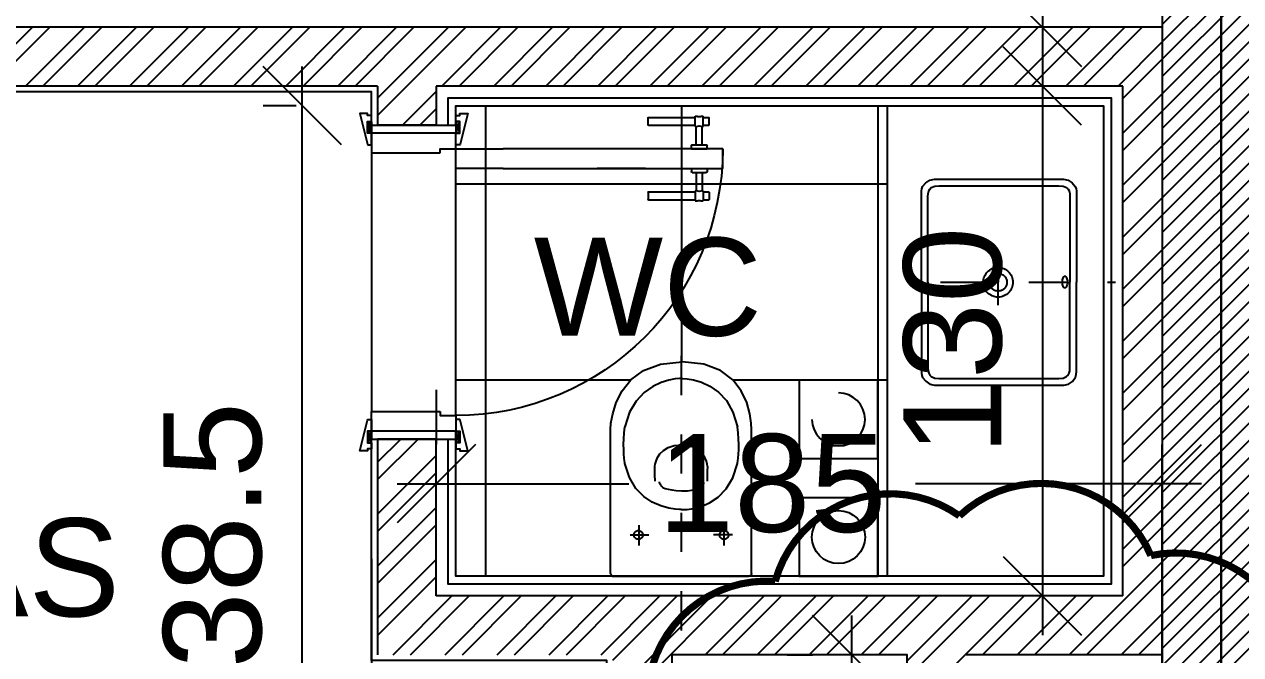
# Model space of a CAD drawing. Extents: x -1.8 to 45.6, y -22.6 to 61.5.
# Drawn here: x 8.678 to 11.778, y 12.8 to 14.408 of the extents above; entities that cross this region are included whole.
import ezdxf
from ezdxf.enums import TextEntityAlignment as Align

# ---------------------------------------------------------------- set-up
doc = ezdxf.new("R2010")
doc.units = 0
doc.header["$MEASUREMENT"] = 0
doc.header["$PDMODE"] = 35
doc.header["$PDSIZE"] = 0.3
doc.linetypes.add('CENTER', pattern=[2, 1.25, -0.25, 0.25, -0.25])
doc.linetypes.add('DASHDOTX2', pattern=[50.8, 25.4, -12.7, 0, -12.7])
doc.layers.get('0').update_dxf_attribs({"linetype": 'CONTINUOUS'})
doc.layers.get('DEFPOINTS').update_dxf_attribs({"linetype": 'CONTINUOUS'})
for name, color, linetype in [('A-AREAS', 6, 'CONTINUOUS'), ('A-AXIS-SANITARY', 10, 'DASHDOTX2'), ('A-closet', 252, 'CONTINUOUS'), ('a-dim', 3, 'CONTINUOUS'), ('A-DOORS', 1, 'CONTINUOUS'), ('A-FLOR-PFIX', 61, 'CONTINUOUS'), ('A-HATCH-CONC', 8, 'CONTINUOUS'), ('A-HATCH-WALL', 8, 'CONTINUOUS'), ('A-MECHANICAL', 8, 'CONTINUOUS'), ('A-NOMENCLATURE', 3, 'CONTINUOUS'), ('A-PLASTER', 8, 'CONTINUOUS'), ('A-PROJ-TIL-BATH', 8, 'CONTINUOUS'), ('A-SANIT', 95, 'CONTINUOUS'), ('A-SECT-TILE', 12, 'CONTINUOUS'), ('A-WALL', 4, 'CONTINUOUS'), ('S-2ND-3RD-4-5-6TH$0$A-SHAFT 2-3-4-5-6', 8, 'CONTINUOUS'), ('S-2ND-3RD-4-5-6TH$0$A-STR 2-3-4-5-6', 2, 'CONTINUOUS')]:
    doc.layers.add(name, color=color, linetype=linetype)
doc.styles.add('A100-STEXT', font='arial.ttf', dxfattribs={"height": 0.25})
doc.dimstyles.new('A100-DIM', dxfattribs={"dimtxt": 0.25, "dimasz": 0.2, "dimexe": 0.1, "dimexo": 0.3, "dimgap": 0.1, "dimtad": 1, "dimlfac": 100, "dimrnd": 0.5, "dimdsep": 46, "dimtxsty": 'A100-STEXT', "dimblk1": 'OBLIQUE', "dimblk2": 'OBLIQUE', "dimsah": 1, "dimcen": -0.05, "dimdle": 0.1, "dimclrd": 15, "dimclre": 15, "dimclrt": 256, "dimadec": 0, "dimazin": 0, "dimtfac": 0.28, "dimtix": 1, "dimtmove": 2, "dimatfit": 3, "dimldrblk": 'OBLIQUE', "dimfxl": 1, "dimtolj": 1, "dimarcsym": 0})

# ---------------------------------------------------------------- blocks, each defined once
blk = doc.blocks.new('A$C3DEF75EA')
at = {"layer": 'A-DOORS'}
for p, q in [((-0.11, 0.68), (-0.06, 0.68)), ((-0.11, 0.56), (-0.11, 0.68)), ((-0.06, 0.68), (-0.06, 0.56)), ((-0.167, 0.63), (-0.193, 0.63)), ((-0.193, 0.625), (-0.193, 0.63)), ((-0.19, 0.63), (-0.19, 0.6445)), ((-0.1705, 0.645), (-0.1895, 0.645)), ((-0.17, 0.63), (-0.17, 0.6445)), ((-0.167, 0.6275), (-0.167, 0.63)), ((-0.12, 0.6275), (-0.167, 0.6275)), ((-0.12, 0.602), (-0.12, 0.638)), ((-0.11, 0.64), (-0.118, 0.64)), ((-0.11, 0.6), (-0.11, 0.64)), ((-0.06, 0.64), (-0.052, 0.64)), ((-0.06, 0.6), (-0.06, 0.64)), ((-0.05, 0.602), (-0.05, 0.638)), ((-0.05, 0.6275), (-0.003, 0.6275)), ((-0.003, 0.63), (0.023, 0.63)), ((-0.003, 0.6275), (-0.003, 0.63)), ((0, 0.63), (0, 0.6445)), ((0.0005, 0.645), (0.0195, 0.645)), ((0.02, 0.63), (0.02, 0.6445)), ((0.023, 0.625), (0.023, 0.63)), ((-0.193, 0.61), (-0.193, 0.615)), ((-0.167, 0.61), (-0.193, 0.61)), ((-0.19, 0.4905), (-0.19, 0.61)), ((-0.17, 0.4905), (-0.17, 0.61)), ((-0.167, 0.61), (-0.167, 0.6125)), ((-0.12, 0.6125), (-0.167, 0.6125)), ((-0.11, 0.6), (-0.118, 0.6)), ((-0.06, 0.6), (-0.052, 0.6)), ((-0.05, 0.6125), (-0.003, 0.6125)), ((-0.003, 0.61), (-0.003, 0.6125)), ((-0.003, 0.61), (0.023, 0.61)), ((0, 0.4905), (0, 0.61)), ((0.02, 0.4905), (0.02, 0.61)), ((0.023, 0.61), (0.023, 0.615)), ((-0.11, 0.12), (-0.11, 0.56)), ((-0.06, 0.56), (-0.06, 0.12)), ((-0.1705, 0.49), (-0.1895, 0.49)), ((-0.11, 0.483), (-0.11, 0.36)), ((-0.06, 0.483), (-0.06, 0.36)), ((0.0005, 0.49), (0.0195, 0.49)), ((-0.11, 0.12), (-0.11, 0)), ((-0.06, 0), (-0.06, 0.12)), ((-0.809, 0), (-0.781, 0.009)), ((-0.809, 0.009), (-0.781, 0)), ((0.009, 0), (-0.019, 0.009)), ((0.009, 0.009), (-0.019, 0)), ((-0.11, 0), (-0.06, 0)), ((-0.809, -0.215), (-0.781, -0.224)), ((-0.809, -0.224), (-0.781, -0.215)), ((0.009, -0.215), (-0.019, -0.224)), ((0.009, -0.224), (-0.019, -0.215))]:
    blk.add_line(p, q, dxfattribs=at)
at = {"layer": 'A-DOORS', "color": 8}
for p, q in [((-0.74, 0), (-0.06, 0)), ((-0.07, -0.215), (-0.73, -0.215))]:
    blk.add_line(p, q, dxfattribs=at)
at = {"layer": 'A-DOORS'}
for points in [[(-0.81, 0), (-0.825, 0), (-0.825, 0.01), (-0.83, 0.01), (-0.83, 0.03), (-0.7518, 0.0104, -0.381769), (-0.75, 0.0084), (-0.75, 0), (-0.78, 0), (-0.78, 0.01), (-0.81, 0.01), (-0.81, 0)], [(0.01, 0), (0.025, 0), (0.025, 0.01), (0.03, 0.01), (0.03, 0.03), (-0.0482, 0.0104, 0.381769), (-0.05, 0.0084), (-0.05, 0), (-0.02, 0), (-0.02, 0.01), (0.01, 0.01), (0.01, 0)], [(-0.81, -0.215), (-0.825, -0.215), (-0.825, -0.225), (-0.83, -0.225), (-0.83, -0.245), (-0.7518, -0.2254, 0.381769), (-0.75, -0.2234), (-0.75, -0.215), (-0.78, -0.215), (-0.78, -0.225), (-0.81, -0.225), (-0.81, -0.215)], [(0.01, -0.215), (0.025, -0.215), (0.025, -0.225), (0.03, -0.225), (0.03, -0.245), (-0.0482, -0.2254, -0.381769), (-0.05, -0.2234), (-0.05, -0.215), (-0.02, -0.215), (-0.02, -0.225), (0.01, -0.225), (0.01, -0.215)]]:
    blk.add_lwpolyline(points, format="xyb", dxfattribs=at)
for points in [[(-0.809, 0), (-0.781, 0), (-0.781, 0.009), (-0.809, 0.009)], [(0.009, 0), (-0.019, 0), (-0.019, 0.009), (0.009, 0.009)], [(-0.809, -0.215), (-0.781, -0.215), (-0.781, -0.224), (-0.809, -0.224)], [(0.009, -0.215), (-0.019, -0.215), (-0.019, -0.224), (0.009, -0.224)]]:
    blk.add_lwpolyline(points, close=True, dxfattribs=at)
for points in [[(-0.8, -0.215), (-0.8, 0), (-0.78, 0), (-0.78, -0.215), (-0.8, -0.215)], [(-0.73, -0.04), (-0.74, -0.04), (-0.74, 0), (-0.78, 0)], [(-0.78, 0), (-0.78, -0.215), (-0.73, -0.215), (-0.73, -0.04)], [(0, -0.215), (0, 0), (-0.02, 0), (-0.02, -0.215), (0, -0.215)], [(-0.07, -0.04), (-0.06, -0.04), (-0.06, 0), (-0.02, 0)], [(-0.02, 0), (-0.02, -0.215), (-0.07, -0.215), (-0.07, -0.04)]]:
    blk.add_lwpolyline(points, dxfattribs=at)
blk.add_arc((-0.0597, -0.0003), 0.6803, 90.0254, 179.9746, dxfattribs=at)
for centre, major_axis, start_param, end_param in [((-0.2006, 0.62), (0.00642, 0.00642), 4.914874, 6.080701), ((-0.1895, 0.6445), (-0.000354, 0.000354), -0.785398, 0.785398), ((-0.1705, 0.6445), (0.000354, 0.000354), 5.497787, 7.068583), ((-0.149, 0.62), (0.0138, 0.0138), 1.961403, 2.750986), ((-0.118, 0.638), (-0.00141, 0.00141), -0.785398, 0.785398), ((-0.052, 0.638), (0.00141, 0.00141), 5.497787, 7.068583), ((-0.021, 0.62), (0.0138, 0.0138), 5.102996, 5.892578), ((0.0005, 0.6445), (-0.000354, 0.000354), -0.785398, 0.785398), ((0.0195, 0.6445), (0.000354, 0.000354), 5.497787, 7.068583), ((0.0306, 0.62), (0.00642, 0.00642), 1.773281, 2.939108), ((-0.118, 0.602), (0.00141, 0.00141), 2.356194, 3.926991), ((-0.052, 0.602), (-0.00141, 0.00141), 2.356194, 3.926991), ((-0.1895, 0.4905), (0.000354, 0.000354), 2.356194, 3.926991), ((-0.1705, 0.4905), (-0.000354, 0.000354), 2.356194, 3.926991), ((0.0005, 0.4905), (0.000354, 0.000354), 2.356194, 3.926991), ((0.0195, 0.4905), (-0.000354, 0.000354), 2.356194, 3.926991)]:
    blk.add_ellipse(centre, major_axis=major_axis, ratio=1, start_param=start_param, end_param=end_param, dxfattribs=at)
blk = doc.blocks.new('A$C4412624D')
for points in [[(-363.316505, 205.931824, 0), (-369.377186, 205.812927, 0), (-385.619804, 204.401184, 0), (-409.135235, 200.113983, 0), (-437.014357, 191.368836, 0), (-466.348038, 176.583069, 0), (-494.227158, 154.174194, 0), (-517.742592, 122.559601, 0), (-533.985207, 80.156738, 0), (-540.045876, 25.382996, 0)], [(-7.305237, 205.931824, 0), (-19.51413, 205.931824, 0), (-52.233948, 205.931824, 0), (-99.604431, 205.931824, 0), (-155.76532, 205.931824, 0), (-214.856354, 205.931793, 0), (-271.017242, 205.931793, 0), (-318.387726, 205.931793, 0), (-351.107536, 205.931763, 0), (-363.316406, 205.931763, 0)], [(-7.305237, 205.931824, 0), (-7.054718, 205.891724, 0), (-6.383331, 205.746399, 0), (-5.411285, 205.458283, 0), (-4.258881, 204.989777, 0), (-3.046356, 204.303314, 0), (-1.893951, 203.361298, 0), (-0.921936, 202.126221, 0), (-0.250519, 200.560455, 0), (0, 198.626465, 0)], [(-0.000031, 198.626618, 0), (-0.000031, 186.942688, 0), (-0.000031, 155.629791, 0), (-0.000031, 110.296204, 0), (-0.000031, 56.550171, 0), (0, 0, 0), (0, -53.746025, 0), (0, -99.079628, 0), (0.000031, -130.392528, 0), (0.000031, -142.076446, 0)], [(-497.934326, 27.701111, 0), (-497.803253, 31.697464, 0), (-496.723526, 42.562134, 0), (-493.665352, 58.608521, 0), (-487.598946, 78.150055, 0), (-477.494526, 99.500153, 0), (-462.322313, 120.972229, 0), (-441.052518, 140.879669, 0), (-412.655359, 157.53595, 0), (-376.101051, 169.254425, 0)], [(-283.871368, 169.254578, 0), (-285.531082, 169.495087, 0), (-290.24971, 170.096344, 0), (-297.636414, 170.87796, 0), (-307.300392, 171.659577, 0), (-318.850838, 172.260834, 0), (-331.896935, 172.501343, 0), (-346.047874, 172.200714, 0), (-360.912849, 171.17862, 0), (-376.101044, 169.254608, 0)], [(-167.899292, 27.713638, 0), (-167.94632, 31.783478, 0), (-168.779755, 42.831787, 0), (-171.43811, 59.116745, 0), (-176.960022, 78.896546, 0), (-186.383972, 100.429382, 0), (-200.748535, 121.973389, 0), (-221.092255, 141.786835, 0), (-248.453674, 158.127808, 0), (-283.871368, 169.254547, 0)], [(-103.977631, 156.470307, 0), (-103.977631, 154.841889, 0), (-103.977631, 150.477722, 0), (-103.977631, 144.159454, 0), (-103.977631, 136.668732, 0), (-103.977661, 128.787171, 0), (-103.977661, 121.296448, 0), (-103.977661, 114.97818, 0), (-103.977692, 110.614014, 0), (-103.977692, 108.985626, 0)], [(-128.633087, 134.554077, 0), (-126.879395, 134.554077, 0), (-122.179504, 134.554077, 0), (-115.375183, 134.554077, 0), (-107.308197, 134.554077, 0), (-98.820343, 134.554108, 0), (-90.753357, 134.554108, 0), (-83.949036, 134.554108, 0), (-79.249146, 134.554138, 0), (-77.495453, 134.554138, 0)], [(-93.019531, 135.467438, 0), (-93.196075, 137.437134, 0), (-93.705109, 139.291046, 0), (-94.515656, 140.998169, 0), (-95.596771, 142.527588, 0), (-96.917511, 143.848328, 0), (-98.446899, 144.929444, 0), (-100.154022, 145.740021, 0), (-102.007935, 146.249054, 0), (-103.977631, 146.425629, 0), (-103.977631, 146.425537, 0), (-105.947327, 146.248993, 0), (-107.801239, 145.73996, 0), (-109.508362, 144.929413, 0), (-111.03775, 143.848328, 0), (-112.358459, 142.527588, 0), (-113.439575, 140.99823, 0), (-114.250092, 139.291107, 0), (-114.759094, 137.437256, 0), (-114.935638, 135.46759, 0), (-114.93573, 135.467438, 0), (-114.759186, 133.497742, 0), (-114.250153, 131.643829, 0), (-113.439606, 129.936707, 0), (-112.35849, 128.407288, 0), (-111.03775, 127.086548, 0), (-109.508362, 126.005432, 0), (-107.801239, 125.194855, 0), (-105.947327, 124.685822, 0), (-103.977631, 124.509247, 0), (-103.977631, 124.509339, 0), (-102.007935, 124.685883, 0), (-100.154022, 125.194916, 0), (-98.446899, 126.005463, 0), (-96.917511, 127.086548, 0), (-95.596802, 128.407288, 0), (-94.515686, 129.936646, 0), (-93.70517, 131.643768, 0), (-93.196167, 133.49762, 0), (-93.019623, 135.467285, 0)], [(-239.127029, 93.496338, 0), (-244.453003, 93.570557, 0), (-249.945557, 93.674713, 0), (-255.392944, 93.798554, 0), (-260.583328, 93.931671, 0), (-265.304947, 94.063751, 0), (-269.345993, 94.184479, 0), (-272.494675, 94.283508, 0), (-274.5392, 94.350495, 0), (-275.267776, 94.375122, 0), (-275.267746, 94.375122, 0), (-277.177994, 94.160919, 0), (-282.297455, 93.202637, 0), (-289.709213, 91.026795, 0), (-298.496338, 87.159912, 0), (-307.741928, 81.128479, 0), (-316.529068, 72.45903, 0), (-323.940826, 60.67807, 0), (-329.060295, 45.312103, 0), (-330.970551, 25.887634, 0)], [(-222.988953, 73.828949, 0), (-223.338638, 74.133179, 0), (-224.304276, 74.948532, 0), (-225.760712, 76.128952, 0), (-227.582809, 77.528443, 0), (-229.645447, 79.000946, 0), (-231.823486, 80.400421, 0), (-233.99176, 81.580872, 0), (-236.025146, 82.39621, 0), (-237.798523, 82.70047, 0)], [(-222.988953, 73.828949, 0), (-222.415253, 72.286972, 0), (-220.969742, 67.851441, 0), (-219.065781, 60.807938, 0), (-217.11673, 51.442078, 0), (-215.53595, 40.039414, 0), (-214.736816, 26.885574, 0), (-215.132675, 12.266113, 0), (-217.136887, -3.533356, 0), (-221.162842, -20.227234, 0)], [(-363.316505, -149.381658, 0), (-369.377186, -149.461094, 0), (-385.619804, -148.580885, 0), (-409.135235, -145.063267, 0), (-437.014357, -137.230472, 0), (-466.348038, -123.404728, 0), (-494.227158, -101.908272, 0), (-517.742592, -71.063339, 0), (-533.985207, -29.192154, 0), (-540.045876, 25.383057, 0)], [(-497.934326, 27.701111, 0), (-497.877174, 23.658875, 0), (-496.982231, 12.679642, 0), (-494.164284, -3.515335, 0), (-488.338104, -23.204819, 0), (-478.41848, -44.667587, 0), (-463.320183, -66.182388, 0), (-441.957998, -86.028, 0), (-413.246702, -102.483177, 0), (-376.101074, -113.826691, 0)], [(-239.127029, -38.068466, 0), (-244.453003, -38.14267, 0), (-249.945557, -38.246841, 0), (-255.392944, -38.370651, 0), (-260.583328, -38.503769, 0), (-265.304947, -38.635849, 0), (-269.345993, -38.756561, 0), (-272.494675, -38.855591, 0), (-274.5392, -38.922577, 0), (-275.267776, -38.947189, 0), (-275.267746, -38.947235, 0), (-277.177994, -38.733047, 0), (-282.297455, -37.774811, 0), (-289.709213, -35.599045, 0), (-298.496338, -31.732208, 0), (-307.741928, -25.700821, 0), (-316.529068, -17.031387, 0), (-323.940826, -5.250381, 0), (-329.060295, 10.115692, 0), (-330.970551, 29.540344, 0)], [(-167.899292, 27.713638, 0), (-167.835449, 23.744888, 0), (-168.391693, 12.949295, 0), (-170.689728, -3.00711, 0), (-175.851273, -22.458359, 0), (-184.998032, -43.738403, 0), (-199.251709, -65.181274, 0), (-219.733994, -85.120949, 0), (-247.56662, -101.891426, 0), (-283.871277, -113.826691, 0)], [(-221.162796, -20.227218, 0), (-221.512482, -20.531448, 0), (-222.478119, -21.346786, 0), (-223.934555, -22.527222, 0), (-225.756668, -23.926681, 0), (-227.819305, -25.39917, 0), (-229.99733, -26.79863, 0), (-232.165619, -27.97905, 0), (-234.19902, -28.794388, 0), (-235.972382, -29.098617, 0)], [(-103.977631, -101.042419, 0), (-103.977631, -99.414001, 0), (-103.977631, -95.049827, 0), (-103.977631, -88.731552, 0), (-103.977631, -81.240814, 0), (-103.977661, -73.359253, 0), (-103.977661, -65.868515, 0), (-103.977661, -59.550239, 0), (-103.977692, -55.186066, 0), (-103.977692, -53.557648, 0)], [(-128.633087, -79.126785, 0), (-126.879395, -79.126785, 0), (-122.179504, -79.126785, 0), (-115.375183, -79.126785, 0), (-107.308197, -79.126793, 0), (-98.820343, -79.126793, 0), (-90.753357, -79.1268, 0), (-83.949036, -79.1268, 0), (-79.249146, -79.126808, 0), (-77.495453, -79.126816, 0)], [(-93.019531, -80.039558, 0), (-93.196075, -78.069855, 0), (-93.705109, -76.215965, 0), (-94.515656, -74.508842, 0), (-95.596771, -72.979439, 0), (-96.917511, -71.658707, 0), (-98.446899, -70.577591, 0), (-100.154022, -69.767044, 0), (-102.007935, -69.258026, 0), (-103.977631, -69.081474, 0), (-103.977631, -69.081459, 0), (-105.947327, -69.258011, 0), (-107.801239, -69.767036, 0), (-109.508362, -70.577583, 0), (-111.03775, -71.658699, 0), (-112.358459, -72.979431, 0), (-113.439575, -74.508835, 0), (-114.250092, -76.21595, 0), (-114.759094, -78.069839, 0), (-114.935638, -80.039543, 0), (-114.93573, -80.039558, 0), (-114.759186, -82.009262, 0), (-114.250153, -83.863159, 0), (-113.439606, -85.570282, 0), (-112.35849, -87.099686, 0), (-111.03775, -88.420425, 0), (-109.508362, -89.501541, 0), (-107.801239, -90.312088, 0), (-105.947327, -90.821113, 0), (-103.977631, -90.997673, 0), (-103.977631, -90.997658, 0), (-102.007935, -90.821106, 0), (-100.154022, -90.31208, 0), (-98.446899, -89.501533, 0), (-96.917511, -88.420418, 0), (-95.596802, -87.099678, 0), (-94.515686, -85.570274, 0), (-93.70517, -83.863144, 0), (-93.196167, -82.009254, 0), (-93.019623, -80.039543, 0)], [(-283.871368, -113.826683, 0), (-285.531082, -114.067184, 0), (-290.24971, -114.668434, 0), (-297.636414, -115.450065, 0), (-307.300392, -116.231693, 0), (-318.850838, -116.832943, 0), (-331.896935, -117.073444, 0), (-346.047874, -116.772819, 0), (-360.912849, -115.750694, 0), (-376.101044, -113.826691, 0)], [(-7.305237, -149.381658, 0), (-19.51413, -149.381658, 0), (-52.233948, -149.381658, 0), (-99.604431, -149.381658, 0), (-155.76532, -149.381658, 0), (-214.856354, -149.38166, 0), (-271.017242, -149.38166, 0), (-318.387726, -149.38166, 0), (-351.107536, -149.381662, 0), (-363.316406, -149.381662, 0)], [(-7.305237, -149.381658, 0), (-7.054718, -149.341568, 0), (-6.383331, -149.196247, 0), (-5.411285, -148.908123, 0), (-4.258881, -148.439623, 0), (-3.046356, -147.753174, 0), (-1.893951, -146.811207, 0), (-0.921936, -145.576141, 0), (-0.250519, -144.010414, 0), (0, -142.076446, 0)]]:
    blk.add_polyline3d(points)
at = {"layer": 'A-AXIS-SANITARY', "linetype": 'CENTER', "ltscale": 0.1}
blk.add_line((136.288241, 26.88557), (-721.794139, 26.885582), dxfattribs=at)
blk = doc.blocks.new('A$C6D442EC4')
at = {"layer": 'A-AXIS-SANITARY', "linetype": 'CENTER', "ltscale": 0.1}
blk.add_line((-0.0027, 0.3461), (-0.0027, -0.0992), dxfattribs=at)
at = {"layer": 'A-FLOR-PFIX', "ltscale": 0.5}
for points in [[(-0.0025, 0.3948), (-0.0051, 0.3948), (-0.0125, 0.3948), (-0.0239, 0.3948), (-0.0388, 0.3948), (-0.0564, 0.3948), (-0.076, 0.3948), (-0.1187, 0.3948), (-0.1614, 0.3948), (-0.181, 0.3948), (-0.1986, 0.3948), (-0.2135, 0.3948), (-0.225, 0.3948), (-0.2323, 0.3948), (-0.235, 0.3948), (-0.2405, 0.394), (-0.246, 0.3919), (-0.2556, 0.3842), (-0.2625, 0.3736), (-0.2651, 0.362), (-0.2651, 0.361), (-0.2651, 0.3583), (-0.2651, 0.3538), (-0.2651, 0.3478), (-0.2651, 0.3316), (-0.2651, 0.3105), (-0.2651, 0.2855), (-0.2651, 0.2577), (-0.2651, 0.1972), (-0.2651, 0.1367), (-0.2651, 0.1088), (-0.2651, 0.0839), (-0.2651, 0.0628), (-0.2651, 0.0466), (-0.2651, 0.0405), (-0.2651, 0.0361), (-0.2651, 0.0333), (-0.2651, 0.0324), (-0.2626, 0.0199), (-0.2557, 0.0096), (-0.2448, 0.0026), (-0.2379, 0.0007), (-0.2303, 0), (-0.2278, 0), (-0.2205, 0), (-0.2093, 0), (-0.1947, 0), (-0.1775, 0), (-0.1582, 0), (-0.1164, 0), (-0.0746, 0), (-0.0553, 0), (-0.0381, 0), (-0.0235, 0), (-0.0123, 0), (-0.005, 0), (-0.0025, 0)], [(-0.0025, 0.3784), (-0.0049, 0.3784), (-0.0118, 0.3784), (-0.0226, 0.3784), (-0.0366, 0.3784), (-0.0531, 0.3784), (-0.0715, 0.3784), (-0.1116, 0.3784), (-0.1517, 0.3784), (-0.1701, 0.3784), (-0.1867, 0.3784), (-0.2006, 0.3784), (-0.2114, 0.3784), (-0.2183, 0.3784), (-0.2208, 0.3784), (-0.2288, 0.3778), (-0.2351, 0.3761), (-0.2399, 0.3735), (-0.2434, 0.37), (-0.2472, 0.361), (-0.2481, 0.3502), (-0.2481, 0.3493), (-0.2481, 0.3468), (-0.2481, 0.3427), (-0.2481, 0.3371), (-0.2481, 0.322), (-0.2481, 0.3025), (-0.2481, 0.2793), (-0.2481, 0.2535), (-0.2481, 0.1974), (-0.2481, 0.1413), (-0.2481, 0.1155), (-0.2481, 0.0924), (-0.2481, 0.0728), (-0.2481, 0.0577), (-0.2481, 0.0522), (-0.2481, 0.048), (-0.2481, 0.0455), (-0.2481, 0.0446), (-0.2472, 0.0339), (-0.2434, 0.0249), (-0.2399, 0.0214), (-0.2351, 0.0187), (-0.2288, 0.017), (-0.2208, 0.0164), (-0.2183, 0.0164), (-0.2114, 0.0164), (-0.2006, 0.0164), (-0.1867, 0.0164), (-0.1701, 0.0164), (-0.1517, 0.0164), (-0.1116, 0.0164), (-0.0715, 0.0164), (-0.0531, 0.0164), (-0.0366, 0.0164), (-0.0226, 0.0164), (-0.0118, 0.0164), (-0.0049, 0.0164), (-0.0025, 0.0164)], [(-0.0026, 0.3948), (0, 0.3948), (0.0074, 0.3948), (0.0188, 0.3948), (0.0337, 0.3948), (0.0513, 0.3948), (0.0709, 0.3948), (0.1136, 0.3948), (0.1563, 0.3948), (0.176, 0.3948), (0.1936, 0.3948), (0.2084, 0.3948), (0.2199, 0.3948), (0.2273, 0.3948), (0.2299, 0.3948), (0.2355, 0.394), (0.2409, 0.3919), (0.2506, 0.3842), (0.2574, 0.3736), (0.26, 0.362), (0.26, 0.361), (0.26, 0.3583), (0.26, 0.3538), (0.26, 0.3478), (0.26, 0.3316), (0.26, 0.3105), (0.26, 0.2856), (0.26, 0.2578), (0.26, 0.1974), (0.26, 0.137), (0.26, 0.1092), (0.26, 0.0843), (0.26, 0.0632), (0.26, 0.047), (0.26, 0.041), (0.26, 0.0366), (0.26, 0.0338), (0.26, 0.0329), (0.2574, 0.0212), (0.2506, 0.0106), (0.2409, 0.003), (0.2355, 0.0008), (0.2299, 0), (0.2273, 0), (0.2199, 0), (0.2084, 0), (0.1936, 0), (0.176, 0), (0.1563, 0), (0.1136, 0), (0.0709, 0), (0.0513, 0), (0.0337, 0), (0.0188, 0), (0.0074, 0), (0, 0), (-0.0026, 0)], [(-0.0026, 0.3784), (-0.0002, 0.3784), (0.0068, 0.3784), (0.0175, 0.3784), (0.0315, 0.3784), (0.048, 0.3784), (0.0665, 0.3784), (0.1065, 0.3784), (0.1466, 0.3784), (0.1651, 0.3784), (0.1816, 0.3784), (0.1955, 0.3784), (0.2063, 0.3784), (0.2132, 0.3784), (0.2157, 0.3784), (0.2237, 0.3778), (0.23, 0.3761), (0.2348, 0.3735), (0.2383, 0.37), (0.2421, 0.361), (0.243, 0.3502), (0.243, 0.3493), (0.243, 0.3468), (0.243, 0.3427), (0.243, 0.3371), (0.243, 0.322), (0.243, 0.3025), (0.243, 0.2793), (0.243, 0.2535), (0.243, 0.1974), (0.243, 0.1413), (0.243, 0.1155), (0.243, 0.0924), (0.243, 0.0728), (0.243, 0.0577), (0.243, 0.0522), (0.243, 0.048), (0.243, 0.0455), (0.243, 0.0446), (0.2421, 0.0339), (0.2383, 0.0249), (0.2348, 0.0214), (0.23, 0.0187), (0.2237, 0.017), (0.2157, 0.0164), (0.2132, 0.0164), (0.2063, 0.0164), (0.1955, 0.0164), (0.1816, 0.0164), (0.1651, 0.0164), (0.1466, 0.0164), (0.1065, 0.0164), (0.0665, 0.0164), (0.048, 0.0164), (0.0315, 0.0164), (0.0175, 0.0164), (0.0068, 0.0164), (-0.0002, 0.0164), (-0.0026, 0.0164)], [(-0.0408, 0.1997), (-0.0406, 0.2035), (-0.04, 0.2073), (-0.0391, 0.2109), (-0.0378, 0.2144), (-0.0362, 0.2176), (-0.0343, 0.2208), (-0.0322, 0.2237), (-0.0297, 0.2263), (-0.0271, 0.2288), (-0.0242, 0.2309), (-0.021, 0.2328), (-0.0177, 0.2344), (-0.0143, 0.2357), (-0.0107, 0.2366), (-0.0069, 0.2372), (-0.0031, 0.2374), (0.0008, 0.2372), (0.0045, 0.2366), (0.0081, 0.2357), (0.0116, 0.2344), (0.0149, 0.2328), (0.018, 0.2309), (0.0209, 0.2288), (0.0236, 0.2263), (0.026, 0.2237), (0.0282, 0.2208), (0.0301, 0.2176), (0.0317, 0.2144), (0.0329, 0.2109), (0.0339, 0.2073), (0.0344, 0.2035), (0.0346, 0.1997), (0.0344, 0.1958), (0.0339, 0.1921), (0.0329, 0.1885), (0.0317, 0.185), (0.0301, 0.1817), (0.0282, 0.1786), (0.026, 0.1757), (0.0236, 0.173), (0.0209, 0.1706), (0.018, 0.1684), (0.0149, 0.1665), (0.0116, 0.1649), (0.0081, 0.1637), (0.0045, 0.1627), (0.0008, 0.1622), (-0.0031, 0.162), (-0.0069, 0.1622), (-0.0107, 0.1627), (-0.0143, 0.1637), (-0.0177, 0.1649), (-0.021, 0.1665), (-0.0242, 0.1684), (-0.0271, 0.1706), (-0.0297, 0.173), (-0.0322, 0.1757), (-0.0343, 0.1786), (-0.0362, 0.1817), (-0.0378, 0.185), (-0.0391, 0.1885), (-0.04, 0.1921), (-0.0406, 0.1958), (-0.0408, 0.1997), (-0.0408, 0.1997)], [(-0.0257, 0.1997), (-0.0256, 0.202), (-0.0252, 0.2042), (-0.0247, 0.2064), (-0.0239, 0.2085), (-0.023, 0.2105), (-0.0218, 0.2123), (-0.0205, 0.2141), (-0.0191, 0.2157), (-0.0175, 0.2171), (-0.0157, 0.2184), (-0.0139, 0.2196), (-0.0119, 0.2205), (-0.0098, 0.2213), (-0.0076, 0.2218), (-0.0054, 0.2222), (-0.0031, 0.2223), (-0.0008, 0.2222), (0.0015, 0.2218), (0.0037, 0.2213), (0.0057, 0.2205), (0.0077, 0.2196), (0.0096, 0.2184), (0.0113, 0.2171), (0.0129, 0.2157), (0.0144, 0.2141), (0.0157, 0.2123), (0.0168, 0.2105), (0.0178, 0.2085), (0.0185, 0.2064), (0.0191, 0.2042), (0.0194, 0.202), (0.0196, 0.1997), (0.0194, 0.1974), (0.0191, 0.1951), (0.0185, 0.1929), (0.0178, 0.1909), (0.0168, 0.1889), (0.0157, 0.187), (0.0144, 0.1853), (0.0129, 0.1837), (0.0113, 0.1822), (0.0096, 0.1809), (0.0077, 0.1798), (0.0057, 0.1788), (0.0037, 0.1781), (0.0015, 0.1775), (-0.0008, 0.1772), (-0.0031, 0.1771), (-0.0054, 0.1772), (-0.0076, 0.1775), (-0.0098, 0.1781), (-0.0119, 0.1788), (-0.0139, 0.1798), (-0.0157, 0.1809), (-0.0175, 0.1822), (-0.0191, 0.1837), (-0.0205, 0.1853), (-0.0218, 0.187), (-0.023, 0.1889), (-0.0239, 0.1909), (-0.0247, 0.1929), (-0.0252, 0.1951), (-0.0256, 0.1974), (-0.0257, 0.1997), (-0.0257, 0.1997)], [(-0.0176, 0.0295), (-0.0176, 0.0302), (-0.0173, 0.0308), (-0.017, 0.0315), (-0.0165, 0.0321), (-0.0158, 0.0326), (-0.0151, 0.0332), (-0.0142, 0.0337), (-0.0132, 0.0341), (-0.011, 0.0349), (-0.0084, 0.0355), (-0.0056, 0.0359), (-0.0026, 0.036), (0.0004, 0.0359), (0.0033, 0.0355), (0.0058, 0.0349), (0.0081, 0.0341), (0.009, 0.0337), (0.0099, 0.0332), (0.0107, 0.0326), (0.0113, 0.0321), (0.0118, 0.0315), (0.0122, 0.0308), (0.0124, 0.0302), (0.0125, 0.0295), (0.0124, 0.0288), (0.0122, 0.0282), (0.0118, 0.0276), (0.0113, 0.027), (0.0107, 0.0264), (0.0099, 0.0258), (0.009, 0.0253), (0.0081, 0.0249), (0.0058, 0.0241), (0.0033, 0.0235), (0.0004, 0.0231), (-0.0026, 0.023), (-0.0056, 0.0231), (-0.0084, 0.0235), (-0.011, 0.0241), (-0.0132, 0.0249), (-0.0142, 0.0253), (-0.0151, 0.0258), (-0.0158, 0.0264), (-0.0165, 0.027), (-0.017, 0.0276), (-0.0173, 0.0282), (-0.0176, 0.0288), (-0.0176, 0.0295), (-0.0176, 0.0295)]]:
    blk.add_lwpolyline(points, dxfattribs=at)
at = {"layer": 'A-SANIT', "ltscale": 0.5}
for points in [[(-0.0614, 0.1997), (-0.0031, 0.1997)], [(0.0553, 0.1997), (-0.0031, 0.1997)]]:
    blk.add_lwpolyline(points, dxfattribs=at)
blk = doc.blocks.new('A$C3B044ACB')
blk.add_lwpolyline([(-0.1, -0.1), (0.1, -0.1), (0.1, 0.1), (-0.1, 0.1)], close=True)
blk.add_circle((0, 0), 0.0676)
blk = doc.blocks.new('A$C767F1EFC')
blk.add_lwpolyline([(-0.2, -0.2), (0, -0.2), (0, 0), (-0.2, 0)], close=True)
blk.add_arc((-0.1, -0.1), 0.0676, 180, 90)
blk = doc.blocks.new('_OBLIQUE')
at = {"color": 0, "linetype": 'ByBlock'}
blk.add_line((-0.5, -0.5), (0.5, 0.5), dxfattribs=at)
blk = doc.blocks.new('*D107')
at = {"layer": 'a-dim', "color": 15, "lineweight": -2}
for p, q in [((9.7284, 13.475), (9.7284, 13.3361)), ((11.5784, 11.95), (11.5784, 13.3361)), ((9.6284, 13.2361), (10.2192, 13.2361)), ((11.6784, 13.2361), (10.9499, 13.2361))]:
    blk.add_line(p, q, dxfattribs=at)
at = {"layer": 'DEFPOINTS', "color": 0}
for p in [(11.5784, 13.2361), (9.7284, 13.175), (11.5784, 11.65)]:
    blk.add_point(p, dxfattribs=at)
at = {"layer": 'a-dim', "color": 15, "lineweight": -2, "xscale": 0.2, "yscale": 0.2, "zscale": 0.2, "rotation": 180}
blk.add_blockref('_OBLIQUE', (9.7284, 13.2361), dxfattribs=at)
at = {"layer": 'a-dim', "color": 15, "lineweight": -2, "xscale": 0.2, "yscale": 0.2, "zscale": 0.2}
blk.add_blockref('_OBLIQUE', (11.5784, 13.2361), dxfattribs=at)
at = {"layer": 'a-dim', "insert": (10.5845, 13.2361), "char_height": 0.25, "attachment_point": 5, "style": 'A100-STEXT'}
blk.add_mtext('\\A1;185', dxfattribs=at)
blk = doc.blocks.new('*D108')
at = {"layer": 'a-dim', "color": 15, "lineweight": -2}
for p, q in [((11.2731, 20.48), (11.2731, 14.3)), ((11.2784, 20.38), (11.1731, 20.38)), ((11.3784, 14.4), (11.1731, 14.4))]:
    blk.add_line(p, q, dxfattribs=at)
at = {"layer": 'DEFPOINTS', "color": 0}
for p in [(11.5784, 20.38), (11.2731, 14.4), (11.6784, 14.4)]:
    blk.add_point(p, dxfattribs=at)
at = {"layer": 'a-dim', "color": 15, "lineweight": -2, "xscale": 0.2, "yscale": 0.2, "zscale": 0.2}
for p, rotation in [((11.2731, 20.38), 90), ((11.2731, 14.4), 270)]:
    blk.add_blockref('_OBLIQUE', p, dxfattribs=dict(at, rotation=rotation))
at = {"layer": 'a-dim', "insert": (11.0455, 17.39), "char_height": 0.25, "attachment_point": 5, "rotation": 90, "style": 'A100-STEXT'}
blk.add_mtext('\\A1;598', dxfattribs=at)
blk = doc.blocks.new('*D109')
at = {"layer": 'a-dim', "color": 15, "lineweight": -2}
for p, q in [((11.2731, 14.35), (11.2731, 12.85)), ((11.3784, 14.25), (11.1731, 14.25)), ((11.2784, 12.95), (11.1731, 12.95))]:
    blk.add_line(p, q, dxfattribs=at)
at = {"layer": 'DEFPOINTS', "color": 0}
for p in [(11.6784, 14.25), (11.2731, 12.95), (11.5784, 12.95)]:
    blk.add_point(p, dxfattribs=at)
at = {"layer": 'a-dim', "color": 15, "lineweight": -2, "xscale": 0.2, "yscale": 0.2, "zscale": 0.2}
for p, rotation in [((11.2731, 14.25), 90), ((11.2731, 12.95), 270)]:
    blk.add_blockref('_OBLIQUE', p, dxfattribs=dict(at, rotation=rotation))
at = {"layer": 'a-dim', "insert": (11.0454, 13.6), "char_height": 0.25, "attachment_point": 5, "rotation": 90, "style": 'A100-STEXT'}
blk.add_mtext('\\A1;130', dxfattribs=at)
blk = doc.blocks.new('*D126')
at = {"layer": 'a-dim', "color": 15, "lineweight": -2}
for p, q in [((10.7872, 11.7), (10.7872, 12.9)), ((10.6228, 12.8), (10.6872, 12.8)), ((10.6228, 11.8), (10.6872, 11.8))]:
    blk.add_line(p, q, dxfattribs=at)
at = {"layer": 'DEFPOINTS', "color": 0}
for p in [(10.7872, 12.8), (10.9228, 12.8), (10.9228, 11.8)]:
    blk.add_point(p, dxfattribs=at)
at = {"layer": 'a-dim', "color": 15, "lineweight": -2, "xscale": 0.2, "yscale": 0.2, "zscale": 0.2}
for p, rotation in [((10.7872, 12.8), 90), ((10.7872, 11.8), 270)]:
    blk.add_blockref('_OBLIQUE', p, dxfattribs=dict(at, rotation=rotation))
at = {"layer": 'a-dim', "insert": (10.5596, 12.3352), "char_height": 0.25, "attachment_point": 5, "rotation": 90, "style": 'A100-STEXT'}
blk.add_mtext('\\A1;100', dxfattribs=at)
blk = doc.blocks.new('*D143')
at = {"layer": 'a-dim', "color": 15, "lineweight": -2}
for p, q in [((9.3867, 11.715), (9.3867, 14.3)), ((9.3709, 14.2), (9.2867, 14.2)), ((9.2634, 11.815), (9.2867, 11.815))]:
    blk.add_line(p, q, dxfattribs=at)
at = {"layer": 'DEFPOINTS', "color": 0}
for p in [(9.3867, 14.2), (9.6709, 14.2), (9.5634, 11.815)]:
    blk.add_point(p, dxfattribs=at)
at = {"layer": 'a-dim', "color": 15, "lineweight": -2, "xscale": 0.2, "yscale": 0.2, "zscale": 0.2}
for p, rotation in [((9.3867, 14.2), 90), ((9.3867, 11.815), 270)]:
    blk.add_blockref('_OBLIQUE', p, dxfattribs=dict(at, rotation=rotation))
at = {"layer": 'a-dim', "insert": (9.159, 13.0075), "char_height": 0.25, "attachment_point": 5, "rotation": 90, "style": 'A100-STEXT'}
blk.add_mtext('\\A1;238.5', dxfattribs=at)

msp = doc.modelspace()

# ---------------------------------------------------------------- hatches: boundary and pattern name
at = {"layer": 'A-HATCH-CONC'}
h = msp.add_hatch(dxfattribs=at)
h.set_pattern_fill('ANSI31', color=256, scale=0.25, style=0)
h.paths.add_polyline_path([(15.77837, 19.28), (15.47837, 19.28), (15.47837, 17.55), (11.87837, 17.55), (11.87837, 19.28), (11.57837, 19.28), (11.57837, 11.65), (11.87837, 11.65), (11.87837, 17.25), (15.47837, 17.25), (15.47837, 11.65), (15.77837, 11.65)])
at = {"layer": 'A-HATCH-WALL'}
h = msp.add_hatch(dxfattribs=at)
h.set_pattern_fill('ANSI32', color=256, scale=0.25, style=0)
h.paths.add_polyline_path([(11.47837, 14.25), (11.47837, 12.95), (9.72837, 12.95), (9.72837, 13.35), (9.57837, 13.35), (9.57837, 12.8), (10.17837, 12.8), (10.17837, 11.8), (9.40337, 11.8), (9.40337, 11.6), (10.42837, 11.6), (10.42837, 11.275), (10.57837, 11.275), (10.57837, 11.8), (10.32837, 11.8), (10.32837, 12.8), (10.92837, 12.8), (10.92837, 11.7), (11.07837, 11.7), (11.07837, 12.8), (11.57837, 12.8), (11.57837, 14.4), (8.00337, 14.4), (8.00337, 15.1), (7.85337, 15.1), (7.85337, 12.8), (8.00337, 12.8), (8.00337, 14.25), (9.57837, 14.25), (9.57837, 14.15), (9.72837, 14.15), (9.72837, 14.25)])

# ---------------------------------------------------------------- linework, layer by layer
at = {"layer": 'A-AREAS'}
msp.add_lwpolyline([(3.85837, 20.75), (11.50837, 20.75), (11.50837, 22.5962), (13.67837, 22.5962), (13.67837, 18.325), (11.72837, 18.325), (11.72837, 17.4), (11.72837, 17.4), (11.72837, 11.725), (10.50337, 11.725), (10.50337, 9.825), (11.72837, 9.825), (11.72837, 7.7), (13.67837, 7.7), (13.67837, 3.5), (11.50837, 3.5), (11.50837, 5.43), (4.29837, 5.43)], dxfattribs=at)
msp.add_lwpolyline([(11.72837, 17.4), (11.72837, 17.4), (11.72837, 18.325), (15.62837, 18.325), (15.62837, 17.4), (15.62837, 17.4), (15.62837, 11.725), (16.85337, 11.725), (16.85337, 9.825), (15.62837, 9.825), (15.62837, 7.7), (11.72837, 7.7), (11.72837, 9.825), (10.50337, 9.825), (10.50337, 11.725), (11.72837, 11.725)], close=True, dxfattribs=at)
at = {"layer": 'A-AREAS', "color": 30, "const_width": 0.01829}
msp.add_lwpolyline([(12.04863, 12.23262, 0.5205671), (11.9141, 12.71263, 0.5205671), (11.5497, 13.0528, 0.5205671), (11.06159, 13.15404, 0.5205671), (10.59196, 12.98685, 0.5205671), (10.27762, 12.59994, 0.5205671), (10.21016, 12.10603, 0.5205671), (10.40921, 11.64899, 0.5205671), (10.8168, 11.36198, 0.5205671), (11.31418, 11.32861, 0.5205671), (11.75646, 11.55859, 0.5205671)], format="xyb", close=True, dxfattribs=at)
at = {"layer": 'A-closet'}
msp.add_line((9.56337, 13.04417), (9.56337, 12.07417), dxfattribs=at)
at = {"layer": 'A-FLOR-PFIX', "ltscale": 0.5}
msp.add_lwpolyline([(10.87837, 13), (10.87837, 14.2), (11.42837, 14.2), (11.42837, 13)], close=True, dxfattribs=at)
at = {"layer": 'A-PLASTER'}
for points in [[(9.56337, 14.15), (9.56337, 14.235), (8.01837, 14.235), (8.01837, 12.8)], [(9.40337, 11.815), (10.16337, 11.815), (10.16337, 12.785), (9.56337, 12.785), (9.56337, 13.35)]]:
    msp.add_lwpolyline(points, dxfattribs=at)
at = {"layer": 'A-PROJ-TIL-BATH'}
for p, q in [((9.85337, 14.2), (9.85337, 13)), ((10.35337, 14.2), (10.35337, 13.547)), ((10.85337, 14.2), (10.85337, 13)), ((10.87837, 14), (9.77837, 14)), ((10.2238, 13.5), (9.77837, 13.5)), ((10.87837, 13.5), (10.48444, 13.5))]:
    msp.add_line(p, q, dxfattribs=at)
at = {"layer": 'A-SECT-TILE'}
for points in [[(9.75837, 14.15), (9.75837, 14.22), (11.44837, 14.22), (11.44837, 12.98), (9.75837, 12.98), (9.75837, 13.35)], [(9.77837, 14.15), (9.77837, 14.2), (11.42837, 14.2), (11.42837, 13), (9.77837, 13), (9.77837, 13.35)]]:
    msp.add_lwpolyline(points, dxfattribs=at)
at = {"layer": 'A-WALL'}
for p, q in [((11.57837, 14.4), (8.00337, 14.4)), ((9.57837, 14.25), (8.00337, 14.25)), ((9.57837, 14.25), (9.57837, 14.15)), ((11.47837, 14.25), (9.72837, 14.25)), ((9.72837, 14.25), (9.72837, 14.15)), ((11.47837, 12.95), (11.47837, 14.25)), ((9.72837, 14.15), (9.57837, 14.15)), ((9.72837, 13.35), (9.57837, 13.35)), ((9.57837, 13.35), (9.57837, 12.8)), ((9.72837, 12.95), (9.72837, 13.35)), ((11.47837, 12.95), (9.72837, 12.95))]:
    msp.add_line(p, q, dxfattribs=at)
at = {"layer": 'S-2ND-3RD-4-5-6TH$0$A-SHAFT 2-3-4-5-6'}
msp.add_line((11.57837, 12.8), (11.07837, 12.8), dxfattribs=at)
msp.add_lwpolyline([(10.92837, 11.8), (10.92837, 12.8), (10.32837, 12.8), (10.32837, 11.8)], close=True, dxfattribs=at)
at = {"layer": 'S-2ND-3RD-4-5-6TH$0$A-STR 2-3-4-5-6'}
msp.add_lwpolyline([(11.57837, 19.28), (11.57837, 11.65), (11.87837, 11.65), (11.87837, 17.25), (15.47837, 17.25), (15.47837, 11.65), (15.77837, 11.65), (15.77837, 19.28), (15.47837, 19.28), (15.47837, 17.55), (11.87837, 17.55), (11.87837, 19.28)], close=True, dxfattribs=at)

# ---------------------------------------------------------------- block references
at = {"layer": 'A-DOORS', "xscale": -1, "rotation": 270.0000000032406}
msp.add_blockref('A$C3DEF75EA', (9.77837, 14.15), dxfattribs=at)
at = {"layer": 'A-FLOR-PFIX', "rotation": 90.00000000094778}
msp.add_blockref('A$C6D442EC4', (11.35976, 13.75271), dxfattribs=at)
at = {"layer": 'A-FLOR-PFIX', "xscale": -0.001013189780238163, "yscale": 0.001013189780238122, "zscale": 0.001013189780229412, "rotation": 90.00001637139545}
msp.add_blockref('A$C4412624D', (10.38061, 13), dxfattribs=at)
at = {"layer": 'A-MECHANICAL'}
for name, p in [('A$C767F1EFC', (10.85337, 13.5)), ('A$C3B044ACB', (10.75337, 13.1))]:
    msp.add_blockref(name, p, dxfattribs=at)

# ---------------------------------------------------------------- texts
at = {"layer": 'A-NOMENCLATURE', "style": 'A100-STEXT'}
for s, p in [('WC', (10.26763, 13.7383)), ('SAS', (8.57278, 13.02276))]:
    msp.add_text(s, height=0.25, dxfattribs=at).set_placement(p, align=Align.MIDDLE)

# ---------------------------------------------------------------- dimensions: what is measured, and where the dimension line sits
at = {"layer": 'a-dim'}
for base, p1, p2, picture, middle in [((11.27313, 14.4), (11.57837, 20.38), (11.67837, 14.4), '*D108', (11.04549, 17.39)), ((11.27313, 12.95), (11.67837, 14.25), (11.57837, 12.95), '*D109', (11.0454, 13.6)), ((9.38668, 14.2), (9.56337, 11.815), (9.67087, 14.2), '*D143', (9.15895, 13.0075))]:
    dim = msp.add_linear_dim(base=base, p1=p1, p2=p2, angle=90, dimstyle='A100-DIM', dxfattribs=at)
    dim.commit()
    dim.dimension.update_dxf_attribs({"geometry": picture, "text_midpoint": middle})
dim = msp.add_linear_dim(base=(11.57837, 13.23605), p1=(9.72837, 13.175), p2=(11.57837, 11.65), dimstyle='A100-DIM', dxfattribs=at)
dim.commit()
dim.dimension.update_dxf_attribs({"geometry": '*D107', "text_midpoint": (10.5845, 13.23605), "dimtype": 160})
dim = msp.add_linear_dim(base=(10.78719, 12.8), p1=(10.92283, 11.8), p2=(10.92283, 12.8), angle=90, dimstyle='A100-DIM', dxfattribs=at)
dim.commit()
dim.dimension.update_dxf_attribs({"geometry": '*D126', "text_midpoint": (10.55955, 12.33525), "dimtype": 160})

doc.saveas('drawing.dxf')
